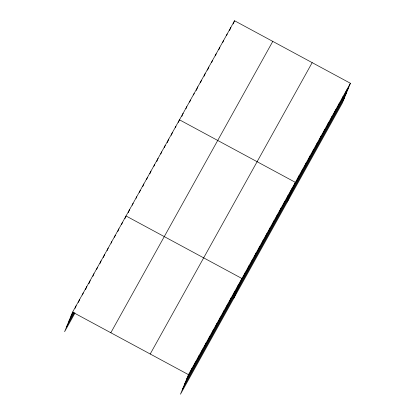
<?xml version="1.0" encoding="UTF-8"?>
<svg xmlns="http://www.w3.org/2000/svg" width="415" height="415" viewBox="0 0 415 415"><rect width="100%" height="100%" fill="white"/><g stroke="black" fill="none" stroke-linecap="round" stroke-linejoin="round"><path stroke-width="0.62" d="M350.41 83.275L188.457 374.641L180.458 394.25L342.411 102.884L350.41 83.275L234.542 20.75L72.589 312.116L64.59 331.725L74.98 313.029M75.068 308.371L76.153 305.71M78.414 302.494L79.716 299.298M82.409 295.018L83.28 292.886M85.537 289.675L86.844 286.48M88.883 283.798L90.19 280.602M92.882 276.323L93.966 273.656M96.664 269.377L97.53 267.25M100.005 263.499L101.094 260.838M103.351 257.622L104.658 254.426M107.132 250.681L108.222 248.02M111.132 243.206L111.785 241.608M114.478 237.328L115.344 235.196M117.824 231.451L118.908 228.79M121.6 224.51L122.472 222.378M124.946 218.632L126.036 215.966L241.904 278.491L233.899 298.1M128.292 212.755L129.599 209.554M132.292 205.28L133.163 203.148M136.073 198.334L136.722 196.736M139.419 192.456L140.286 190.324M142.765 186.579L143.849 183.918M146.542 179.638L147.413 177.506M149.888 173.761L150.977 171.094M153.887 166.285L154.541 164.688M156.797 161.471L158.099 158.276M160.797 153.996L161.663 151.864M164.356 147.584L165.227 145.458M167.271 142.776L168.791 139.046M171.265 135.3L172.355 132.634M175.265 127.825L175.919 126.227M178.393 122.477L179.477 119.816L295.345 182.341L287.346 201.949M181.848 116.408L183.15 113.212M185.951 108.735L186.823 106.608M189.624 102.132L190.49 100.005M193.509 94.994L194.163 93.396M196.311 90.522L197.836 86.792M200.419 82.855L201.503 80.188M204.092 76.246L205.176 73.585M207.542 70.177L208.849 66.981M211.65 62.509L212.516 60.377M215.318 55.901L216.189 53.774M218.772 49.831L219.862 47.17M222.663 42.693L223.529 40.561M226.549 35.555L227.202 33.957M229.568 30.549L230.875 27.354M233.24 23.945L234.542 20.75M190.283 372.494L192.021 368.235M193.847 366.082L195.584 361.823M197.405 359.675L199.148 355.411M200.969 353.264L202.712 349.005M204.533 346.852L206.271 342.593M208.097 340.445L209.834 336.181M211.66 334.034L213.398 329.775M215.224 327.622L216.962 323.363M218.783 321.215L220.526 316.951M222.347 314.803L224.09 310.545M225.91 308.392L227.648 304.133M229.474 301.985L231.212 297.721M233.038 295.573L234.776 291.309M236.602 289.162L238.34 284.903M243.724 276.343L245.467 272.079M247.288 269.932L249.026 265.673M250.852 263.525L252.59 259.261M254.416 257.113L256.154 252.849M257.98 250.702L259.717 246.443M261.543 244.295L263.281 240.031M265.102 237.883L266.845 233.619M268.666 231.471L270.404 227.213M272.23 225.06L273.967 220.801M275.793 218.653L277.531 214.389M279.357 212.241L281.095 207.982M282.921 205.83L284.659 201.571M286.48 199.423L288.223 195.159M290.044 193.011L291.787 188.752M297.28 179.996L299.018 175.737M300.948 173.392L302.691 169.133M304.62 166.788L306.358 162.524M308.293 160.185L310.031 155.921M311.961 153.581L313.704 149.317M315.633 146.977L317.371 142.713M319.306 140.369L321.044 136.11M322.974 133.765L324.717 129.506M326.647 127.161L328.384 122.902M330.319 120.558L332.057 116.299M333.987 113.954L335.73 109.69M337.66 107.35L339.397 103.086M341.332 100.746L343.07 96.482M345 94.143L346.743 89.879M70.851 316.38L73.227 312.106M68.786 321.443L73.834 312.365M66.654 326.662L74.373 312.775M110.826 332.752L272.78 41.381M150.22 354.011L312.173 62.639M186.719 378.905L348.673 87.534M184.654 383.968L346.608 92.602M182.522 389.187L344.476 97.816M72.589 312.116L188.457 374.641"/></g></svg>
